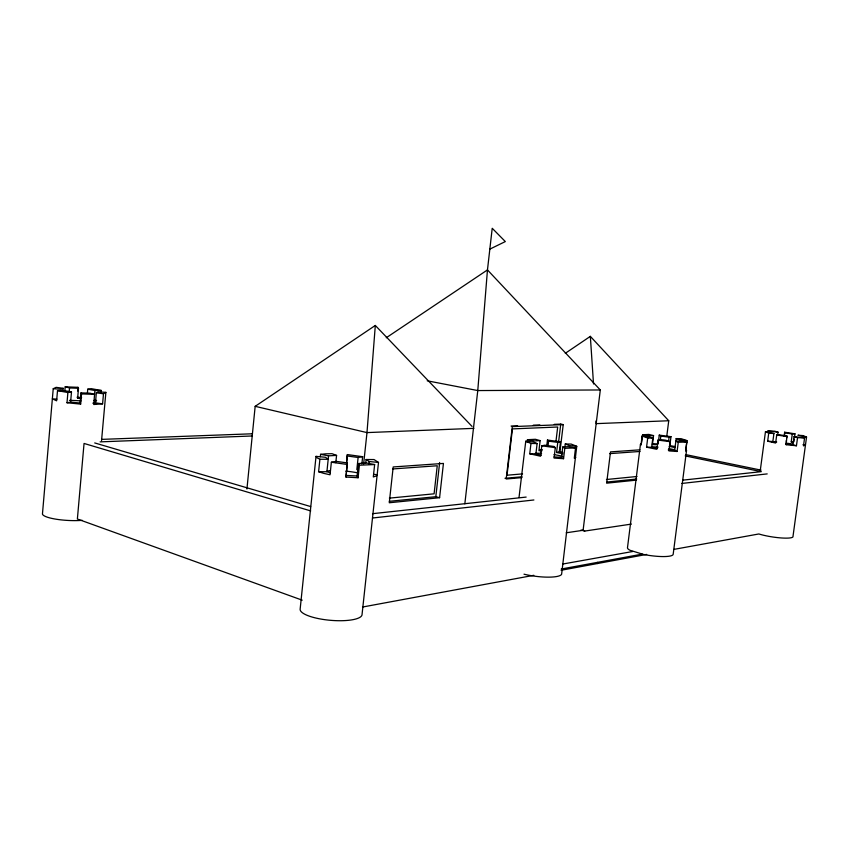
<?xml version="1.0" encoding="UTF-8"?>
<svg xmlns="http://www.w3.org/2000/svg" width="849" height="849" viewBox="0 0 849 849"><rect width="100%" height="100%" fill="white"/><g stroke="black" fill="none" stroke-linecap="round" stroke-linejoin="round"><path stroke-width="1.27" d="M373.677 474.368L377.179 474.697L376.287 475.971L373.305 476.968L374.642 464.552L366.397 463.002L358.405 463.522L359.414 465.21L358.076 477.754L345.978 477.053L347.326 462.917L336.225 461.368L331.365 462.227L330.038 474.793L323.522 473.307L318.608 471.715L319.903 459.245L316.91 457.738L316.03 456.359L325.443 457.271L328.213 459.288L319.903 459.245M346.594 463.257L347.368 454.565L362.65 456.698L361.876 463.925M345.978 477.053L347.326 462.917M246.932 489.003L255.167 406.331L375.311 325.454L366.991 432.597L363.605 464.17M62.975 390.805L63.187 388.301L56.119 387.346L53.232 388.725L42.45 514.027A26.266 5.391 2.9 0 0 82.268 520.352M71.496 391.93L67.899 392.535L67.007 402.755L70.605 402.097L71.496 391.93L64.248 390.604L57.509 390.636L56.628 400.813L52.362 398.828L56.925 399.136M64.874 390.551L65.203 386.836L77.981 387.314L78.501 388.28L77.63 398.181L81.186 398.478M69.204 391.676L69.522 387.94L65.203 386.836M77.652 391.018L77.981 387.314M67.007 402.755L80.655 404.113L80.103 403.042L80.995 392.885L90.111 393.204L94.621 394.361L81.546 393.904L80.995 392.885M80.655 404.113L81.546 393.904M87.426 392.917L87.755 389.203L91.13 388.64L101.318 390.476L101.095 392.949M87.755 389.203L94.908 390.498L93.719 404.506L102.591 403.837L103.493 393.777L105.87 392.355L98.07 391.813L96.351 392.811L95.449 402.861L92.828 403.179M101.551 440.631L105.87 392.355M316.03 456.359L300.153 609.073A31.084 8.426 5 0 0 330.707 620.332A31.084 8.426 5 0 0 362.067 614.358L378.505 462.429L374.038 459.553L366.11 459.511L365.717 463.161M320.306 456.783L320.561 454.342L325.591 453.833L332.033 453.706L336.565 455.393L335.801 462.673M330.367 472.819L326.918 471.715L328.542 455.849L336.565 455.393M346.477 462.981L347.368 454.565M356.835 469.614L358.129 457.494L362.65 456.698M358.076 477.754L357.079 475.981L358.405 463.522M368.912 463.978L369.166 461.527L366.11 459.511M389.341 501.313L435.813 496.707L439.655 462.503M439.591 497.716L443.443 463.427L393.193 466.95L389.277 502.757L439.591 497.716L435.813 496.707M464.838 503.818L477.775 390.561L487.464 269.918L492.218 228.275L505.325 241.572L489.841 249.128M519.015 497.503L525.764 441.215L533.437 441.989L537.12 443.56L535.899 453.854L541.375 455.138M527.165 442.233L527.462 439.697L535.411 439.283L540.134 440.61L538.935 450.713L541.927 450.83M563.556 458.693L561.497 457.335L562.738 447.009L564.808 448.304L563.556 458.693L554.068 458.067L555.31 447.656L554.1 446.478L544.687 445.205L541.8 445.831L540.558 456.221L529.744 453.791L530.965 443.465L525.764 441.215M546.714 446.309L547.456 440.047L560.489 441.798L559.289 451.827L556.562 452.475L557.772 442.382L560.489 441.798M547.998 446.192L548.603 441.151L547.456 440.047M555.968 441.363L557.687 427.015L512.435 428.904L507.023 475.217L522.57 473.891M558.546 442.446L560.743 424.107L563.227 424.606L559.905 452.167M564.967 446.521L565.275 443.995L571.197 444.08L576.747 446.319L561.614 574.264A25.767 5.773 7.3 0 1 524.003 574.189M562.738 447.009L568.225 446.67L575.537 447.922L574.295 458.216L575.781 457.473M631.433 524.088L584.77 531.06L583.104 530.285L600.307 389.967L487.464 269.918L386.263 337.753M597.399 563.545L597.547 562.356M641.473 443.772L640.454 444.356L627.496 547.605A23.093 4.532 8.2 0 0 629.969 550.269L643.489 554.429A23.093 4.532 8.2 0 0 673.183 554.248L686.533 450.501L685.79 449.673L686.958 440.62L681.11 438.678L676.186 438.583L674.658 450.32L677.088 451.477L678.266 442.276L675.825 441.162L680.145 440.886L686.862 441.989L685.695 451.116L686.533 450.501M642.12 436.068L647.713 438.02L646.556 447.179L651.65 447.253L652.807 438.116L648.869 436.757L642.12 436.068L640.984 445.163L640.454 444.356M641.642 442.488L642.608 434.762L648.891 434.423L653.55 435.59L652.414 444.579L655.799 444.717M677.088 451.477L668.927 450.915L670.105 441.692C666.55 439.931 661.87 439.358 657.964 440.079L656.797 449.291L646.556 447.179M658.113 444.048L659.249 435.123L670.986 436.673L669.85 445.598L675.295 446.595M660.342 439.92L660.83 436.078L659.249 435.123M666.741 436.492L668.747 420.754L590.342 336.363L565.317 353.29M668.598 441.013L669.086 437.171L670.986 436.673M775.307 442.18L772.845 441.544L773.917 433.542L765.458 431.727L760.152 471.407L685.196 455.902M796.447 445.757L792.934 444.727L794.027 436.683L797.54 437.681L796.447 445.757L786.206 444.717L786.896 435.951L779.509 434.794L776.718 434.975L775.636 443.04L767.655 441.193L768.727 433.17L765.458 431.727M777.578 435.516L778.034 432.141L774.691 431.186L767.666 431.005L778.034 432.141M784.115 436.142L784.646 432.215L794.972 433.818L794.611 436.439M784.582 436.237L784.646 432.215M786.206 444.717L786.27 440.546M786.577 438.254L786.896 435.951M793.295 442.318L791.215 441.894L792.287 433.988L794.972 433.818M794.261 439.071L793.9 441.692L791.215 441.894M794.027 436.683L804.587 437.829L803.494 445.874L805.457 445.046L802.984 444.727M806.55 437.055L797.901 435.229L802.995 435.59L806.55 437.055L793.008 536.303A20.652 3.46 8.8 0 1 781.505 537.969A20.652 3.46 8.8 0 1 758.836 533.968L673.936 549.377M63.187 388.301L61.224 389.277L53.232 388.725M362.512 607.035L533.819 575.314M561.072 570.273L646.694 554.418M561.253 569.032L642.226 554.132M562.951 564.001L632.802 551.479M566.219 532.79L583.136 530.285M686.862 441.989L678.266 442.276M575.537 447.922L564.808 448.304M374.642 464.552L359.414 465.21M372.467 518.017L533.894 499.976M681.864 483.442L767.209 473.901M372.531 513.687L526.157 497.079M682.607 480.163L761.341 471.651M607.205 482.02L636.739 479.027M636.134 480.152L606.642 483.177L610.505 451.891L639.934 449.832M606.451 479.505L637.005 476.491M389.373 498.13L434.094 493.821L437.246 465.761L392.556 468.966M504.985 478.284L522.018 476.788M521.891 477.616L506.184 479.006L512.308 426.612L563.227 424.606M609.688 453.631L640.008 451.456M473.901 428.352L366.991 432.597L255.167 406.331M668.747 420.754L596.157 423.64L595.977 420.998M100.118 441.873L252.386 435.972M511.087 426.039L517.625 425.784M533.299 425.169L539.837 424.914M554.217 424.362L560.743 424.107M101.583 439.379L252.333 433.786M804.587 437.829L797.54 437.681M540.134 440.61L534.573 440.918L527.462 439.697M96.584 400.399L94.027 400.431L96.181 401.131M653.55 435.59L649.167 435.834L642.608 434.762M600.307 389.967L477.775 390.561L427.217 380.798M94.908 390.498L101.318 390.476M318.608 471.715L326.918 471.715M529.744 453.791L535.899 453.854M530.965 443.465L537.12 443.56M69.522 387.94L78.501 388.28M647.713 438.02L652.807 438.116M357.079 475.981L345.999 475.429M561.497 457.335L554.004 456.921M674.658 450.32L668.248 449.938M767.655 441.193L772.845 441.544M768.727 433.17L773.917 433.542M539.911 449.556L542.458 449.758M652.584 443.581L657.009 443.953M81.61 397.544L77.11 397.173L77.63 398.181M80.103 403.042L70.605 402.097M792.934 444.727L785.803 444.006M369.166 461.527L378.505 462.429M576.747 446.319L569.127 445.555L565.275 443.995M686.958 440.62L680.251 439.941L676.186 438.583M660.83 436.078L669.086 437.171M670.105 441.692L657.964 440.079M548.603 441.151L557.772 442.382M555.31 447.656L541.8 445.831M347.358 455.998L358.129 457.494M347.315 464.467L331.365 462.227M96.351 392.811L103.493 393.777M95.449 402.861L102.591 403.837M785.038 432.852L792.287 433.988M787.299 436.63L776.718 434.975M67.899 392.535L57.509 390.636M669.214 446.372L675.04 447.582M657.519 448.484L651.65 447.253M320.561 454.342L328.542 455.849M559.289 451.827L562.781 452.517M556.562 452.475L562.919 453.844M685.833 454.629L761.097 470.144M580.96 530.063L584.77 531.06M94.706 442.934L310.66 506.566M310.713 510.918L84.051 443.454L77.376 519.015L302.212 600.169M375.311 325.454L472.076 426.453M590.342 336.363L593.515 383.971M771.794 441.915A14.539 1.507 7.9 0 1 776.708 442M787.416 443.252A14.539 1.507 7.9 0 1 793.093 444.292M326.939 471.121A21.947 3.704 5.6 0 1 330.452 470.707M345.755 471.121A21.947 3.704 5.6 0 1 356.516 472.638M69.459 400.378A18.508 2.367 4.3 0 1 80.984 400.94M93.804 402.904A18.508 2.367 4.3 0 1 95.958 403.615M535.369 453.313A18.169 2.515 7 0 1 541.577 453.334M554.036 454.629A18.169 2.515 7 0 1 562.717 456.369M652.138 446.818A16.269 1.974 7.5 0 1 658.071 447.158M668.97 448.612A16.269 1.974 7.5 0 1 674.753 449.832"/></g></svg>
